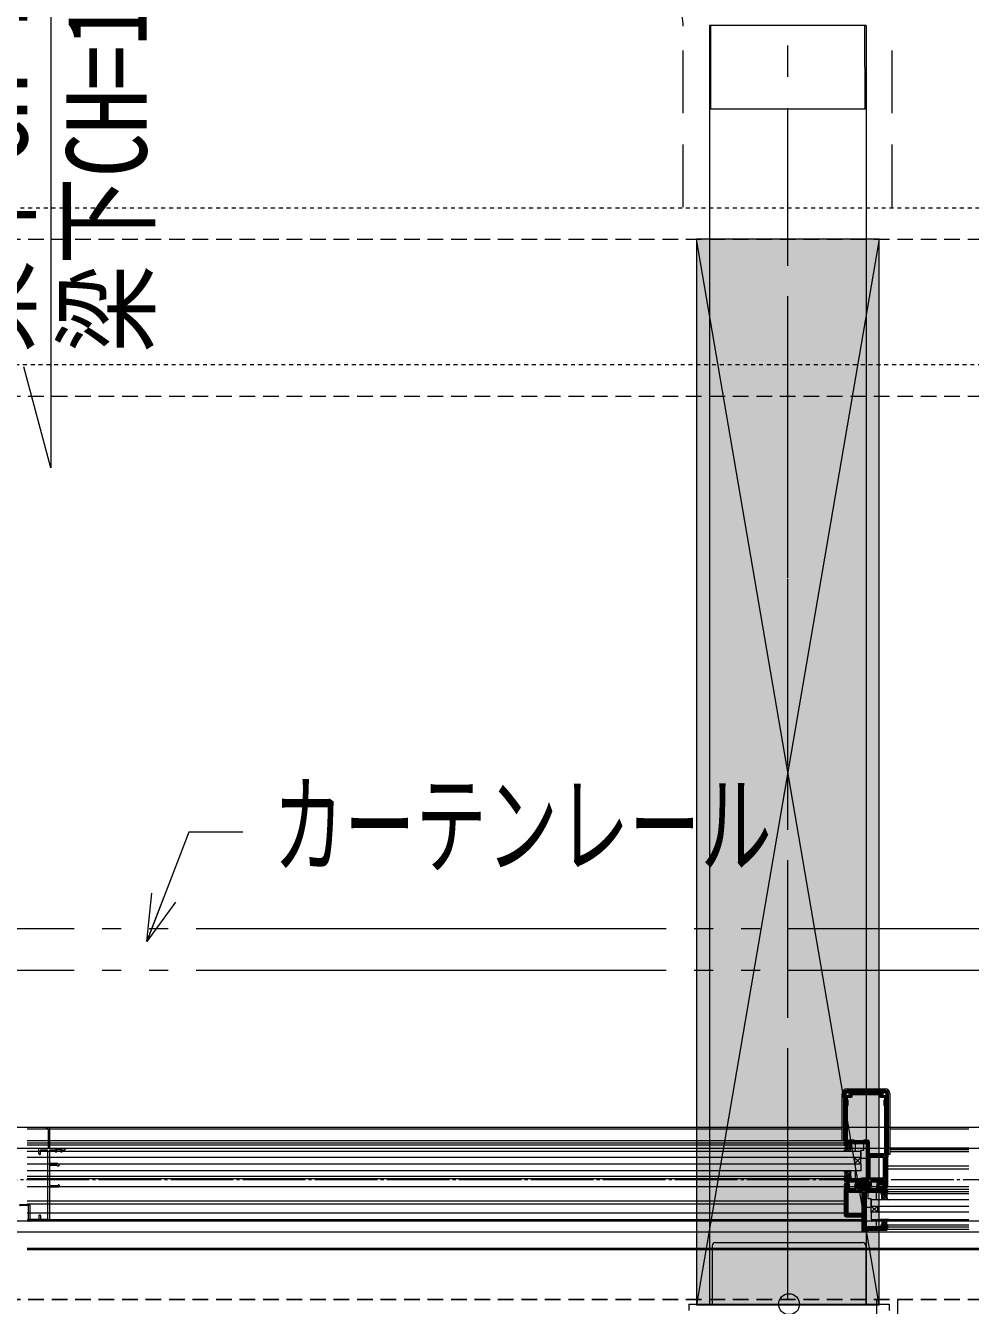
# Model space of a CAD drawing. Units: millimetres at full size, sheet at 1:30. Extents: x -17796 to 21385, y -23279 to 7734.
# Drawn here: x -14540 to -13635, y -5138 to -3913 of the extents above; entities that cross this region are included whole.
import ezdxf
from ezdxf.enums import TextEntityAlignment as Align

# ---------------------------------------------------------------- set-up
doc = ezdxf.new("R2010")
doc.units = ezdxf.units.MM
doc.header["$LTSCALE"] = 30
for name, pattern in [('CHAIN1', [8, 5, -1, 1, -1]), ('DASHED2', [3, 2, -1]), ('USER11', [0.25, 0.125, -0.125]), ('USER14', [18.9, 15, -0.9, 0.6, -0.9, 0.6, -0.9]), ('USER8', [0.75, 0.5, -0.25]), ('USER9', [2.3, 2, -0.1, 0.1, -0.1])]:
    doc.linetypes.add(name, pattern=pattern)
for name, color, linetype, lineweight in [('0-1_(W)電灯', 253, 'Continuous', 18), ('1-C_鋼製建具', 253, 'USER8', 18), ('1-F_衛生陶器・住設', 2, 'USER9', 18), ('3-2_寸法', 142, 'Continuous', 18), ('3-5_断熱・鉄骨', 30, 'Continuous', 18), ('5-5_割付線', 4, 'Continuous', 18), ('E-0_通り芯', 134, 'Continuous', 9), ('F-1_補助芯', 1, 'Continuous', 9)]:
    doc.layers.add(name, color=color, linetype=linetype, lineweight=lineweight)
doc.styles.add('ＭＳ ゴシック', font='')
doc.styles.get('ＭＳ ゴシック').set_extended_font_data('MS Gothic')

# ---------------------------------------------------------------- blocks, each defined once
blk = doc.blocks.new('REF-TO-1X861')
at = {"layer": '5-5_割付線'}
for p, q in [((3292, 7192.3), (3292, 7223.8)), ((3301, 7232.8), (4327, 7232.8)), ((3481, 7183.3), (3301, 7183.3)), ((3523, 7199.8), (3481, 7199.8)), ((3481, 7183.3), (3481, 7199.8)), ((3523, 7199.8), (3539.5, 7183.3)), ((3742, 7183.3), (3539.5, 7183.3)), ((3742, 6242.8), (3742, 7183.3)), ((3791.5, 5197.3), (3791.5, 7168.3)), ((3806.5, 7183.3), (3983.5, 7183.3)), ((3992.5, 7067.8), (3992.5, 7174.3)), ((4027, 7052.8), (4007.5, 7052.8)), ((4042, 7067.8), (4042, 7174.3)), ((4051, 7183.3), (4277.5, 7183.3)), ((4292.5, 7168.3), (4292.5, 6782.8)), ((4342, 7217.8), (4342, 6782.8)), ((4582, 6752.8), (4322.5, 6752.8)), ((4342, 6782.8), (4582, 6782.8)), ((3457, 6191.8), (3457, 6227.8)), ((3484, 6182.8), (3466, 6182.8)), ((3742, 6242.8), (3472, 6242.8)), ((3742, 6206.8), (3493, 6206.8)), ((3493, 6191.8), (3493, 6206.8)), ((3742, 5617.3), (3742, 6206.8)), ((3512.6, 5572.1), (3460.1, 5624.6)), ((3512, 5642.8), (3467.6, 5642.8)), ((3537.5, 5617.3), (3512, 5642.8)), ((3742, 5567.8), (3523.2, 5567.8)), ((3742, 5617.3), (3537.5, 5617.3)), ((3742, 5182.3), (3742, 5567.8)), ((3292, 5141.8), (3292, 5173.3)), ((3406, 5237.8), (3382, 5237.8)), ((3382, 5179.3), (3382, 5201.8)), ((3391, 5210.8), (3412, 5210.8)), ((3553, 5170.3), (3391, 5170.3)), ((3421, 5219.8), (3421, 5222.8)), ((3523, 5219.8), (3523, 5222.8)), ((3553, 5210.8), (3532, 5210.8)), ((3562, 5237.8), (3538, 5237.8)), ((3562, 5179.3), (3562, 5201.8)), ((3592, 5182.3), (3592, 5207.8)), ((3742, 5182.3), (3592, 5182.3)), ((3983.5, 5182.3), (3806.5, 5182.3)), ((3992.5, 5297.8), (3992.5, 5191.3)), ((4027, 5312.8), (4007.5, 5312.8)), ((4042, 5228.8), (4036, 5222.8)), ((4036, 5222.8), (4042, 5216.8)), ((4042, 5297.8), (4042, 5228.8)), ((4042, 5216.8), (4042, 5141.8)), ((3742, 5132.8), (3301, 5132.8)), ((3742, 4541.8), (3742, 5132.8)), ((3778, 4568.8), (3778, 5132.8)), ((4033, 5132.8), (3778, 5132.8)), ((3832, 4532.8), (3751, 4532.8)), ((3832, 4568.8), (3778, 4568.8)), ((3832, 4532.8), (3832, 4568.8))]:
    blk.add_line(p, q, dxfattribs=at)
blk.add_lwpolyline([(3352, 5207.8), (3352, 5182.3), (3301, 5182.3)], dxfattribs=at)
for centre, radius, start, end in [((3301, 7223.8), 9, 90, 180), ((3301, 7192.3), 9, 180, 270), ((3806.5, 7168.3), 15, 90, 180), ((3983.5, 7174.3), 9, 0, 90), ((4007.5, 7067.8), 15, 180, 270), ((4027, 7067.8), 15, 270, 0), ((4051, 7174.3), 9, 90, 180), ((4277.5, 7168.3), 15, 0, 90), ((4327, 7217.8), 15, 0, 90), ((4322.5, 6782.8), 30, 180, 270), ((4582, 6767.8), 15, 270, 90), ((3472, 6227.8), 15, 90, 180), ((3466, 6191.8), 9, 180, 270), ((3484, 6191.8), 9, 270, 0), ((3467.6, 5632.1), 10.6, 90, 225), ((3523.2, 5582.8), 15, 225, 270), ((3301, 5173.3), 9, 90, 180), ((3382, 5207.8), 30, 90, 180), ((3391, 5201.8), 9, 90, 180), ((3391, 5179.3), 9, 180, 270), ((3406, 5222.8), 15, 0, 90), ((3412, 5219.8), 9, 270, 0), ((3538, 5222.8), 15, 90, 180), ((3532, 5219.8), 9, 180, 270), ((3553, 5201.8), 9, 0, 90), ((3553, 5179.3), 9, 270, 360), ((3562, 5207.8), 30, 0, 90), ((3806.5, 5197.3), 15, 180, 270), ((3983.5, 5191.3), 9, 270, 0), ((4007.5, 5297.8), 15, 90, 180), ((4027, 5297.8), 15, 0, 90), ((3301, 5141.8), 9, 180, 270), ((4033, 5141.8), 9, 270, 0), ((3751, 4541.8), 9, 180, 270)]:
    blk.add_arc(centre, radius, start, end, dxfattribs=at)

msp = doc.modelspace()

# ---------------------------------------------------------------- linework, layer by layer
at = {"layer": '0-1_(W)電灯', "color": 3, "linetype": 'USER11'}
for p, q in [((-14679.72, -4087.58), (-9694.72, -4087.58)), ((-14684.72, -4237.58), (-9694.72, -4237.58))]:
    msp.add_line(p, q, dxfattribs=at)
at = {"layer": '0-1_(W)電灯', "color": 7}
msp.add_line((-14423.54, -4789.77), (-14407.42, -4747.76), dxfattribs=at)
at = {"layer": '0-1_(W)電灯', "color": 3, "linetype": 'USER14'}
for p, q in [((-12792.22, -4777.58), (-14679.72, -4777.58)), ((-12792.22, -4817.58), (-14679.72, -4817.58))]:
    msp.add_line(p, q, dxfattribs=at)
at = {"layer": '0-1_(W)電灯', "color": 21, "lineweight": 20}
for p, q in [((-13757.42, -4980.58), (-13757.42, -4935.38)), ((-13756.22, -4935.58), (-13756.22, -4980.58)), ((-13754.72, -4935.58), (-13754.72, -4932.71)), ((-13753.22, -4932.12), (-13753.22, -4933.65)), ((-13752.92, -4930.88), (-13716.52, -4930.88)), ((-13752.72, -4932.08), (-13716.72, -4932.08)), ((-13716.22, -4932.12), (-13716.22, -4933.65)), ((-13714.72, -4935.58), (-13714.72, -4932.71)), ((-13713.22, -4993.58), (-13713.22, -4935.58)), ((-13712.02, -4935.38), (-13712.02, -4993.58)), ((-13733.72, -4982.58), (-13733.72, -4997.58)), ((-13733.72, -4997.58), (-13739.72, -4997.58)), ((-13714.72, -4992.78), (-13714.52, -4992.78)), ((-13714.72, -4992.78), (-13714.52, -4992.78)), ((-13714.52, -4992.78), (-13714.52, -4993.08)), ((-13714.52, -4995.77), (-13714.52, -4992.78)), ((-13714.52, -4993.08), (-13713.72, -4993.08)), ((-13714.52, -4993.08), (-13713.72, -4993.08)), ((-13713.72, -4995.77), (-13714.52, -4995.77)), ((-13713.72, -4993.08), (-13713.72, -4995.77)), ((-13712.02, -4993.58), (-13713.72, -4993.58)), ((-13735.72, -5029.08), (-13735.72, -5044.08)), ((-13735.72, -5044.08), (-13729.72, -5044.08)), ((-13738.73, -5052.78), (-13738.73, -5066.28)), ((-13737.72, -5052.78), (-13738.73, -5052.78)), ((-13737.73, -5065.78), (-13737.73, -5052.78)), ((-13738.23, -5066.78), (-13733.23, -5066.78)), ((-13737.73, -5065.78), (-13732.73, -5065.78)), ((-13735.73, -5065.58), (-13735.73, -5065.78)), ((-13734.73, -5065.58), (-13734.73, -5065.78)), ((-13732.73, -5065.58), (-13732.73, -5066.28))]:
    msp.add_line(p, q, dxfattribs=at)
at = {"layer": '0-1_(W)電灯', "color": 4, "lineweight": 40}
for p, q in [((-13754.72, -4935.58), (-13754.72, -4984.33)), ((-13716.72, -4933.58), (-13752.72, -4933.58)), ((-13748.8, -4937.58), (-13750.15, -4936.08)), ((-13719.52, -4935.58), (-13749.92, -4935.58)), ((-13720.65, -4937.58), (-13719.3, -4936.08)), ((-13714.72, -4935.58), (-13714.72, -5024.08)), ((-13753.32, -4938.08), (-13753.32, -4941.58)), ((-13749.02, -4938.08), (-13753.32, -4938.08)), ((-13753.07, -4941.58), (-13753.32, -4941.58)), ((-13753.07, -4946.58), (-13753.32, -4946.58)), ((-13753.32, -4946.58), (-13753.32, -4981.18)), ((-13752.77, -4941.88), (-13752.77, -4946.28)), ((-13720.42, -4938.08), (-13716.12, -4938.08)), ((-13716.67, -4941.88), (-13716.67, -4946.28)), ((-13716.12, -4941.58), (-13716.37, -4941.58)), ((-13716.12, -4946.58), (-13716.37, -4946.58)), ((-13716.12, -4938.08), (-13716.12, -4941.58)), ((-13716.12, -4946.58), (-13716.12, -4993.58)), ((-13754.22, -4984.83), (-13750.14, -4984.83)), ((-13733.72, -4982.58), (-13753.52, -4982.58)), ((-13753.52, -4982.58), (-13753.52, -4983.73)), ((-13753.52, -4983.73), (-13750.11, -4984)), ((-13753.32, -4981.18), (-13751.82, -4981.18)), ((-13751.37, -4980.73), (-13751.82, -4981.18)), ((-13751.02, -4980.58), (-13746.43, -4980.58)), ((-13746.08, -4980.73), (-13745.62, -4981.18)), ((-13736.82, -4981.18), (-13745.62, -4981.18)), ((-13736.82, -4981.18), (-13736.82, -4980.88)), ((-13733.32, -4980.58), (-13736.52, -4980.58)), ((-13733.72, -5005.83), (-13733.72, -4982.58)), ((-13732.32, -4993.58), (-13732.32, -4981.58)), ((-13716.12, -4993.58), (-13732.32, -4993.58)), ((-13717.22, -4995.58), (-13731.77, -4995.58)), ((-13731.77, -5017.08), (-13731.77, -4995.58)), ((-13717.22, -4995.58), (-13717.22, -5017.08)), ((-13733.72, -5017.08), (-13733.72, -5006.83)), ((-13754.72, -5015.33), (-13754.72, -5018.58)), ((-13754.72, -5023.08), (-13754.72, -5022.58)), ((-13754.22, -5014.83), (-13750.14, -5014.83)), ((-13731.97, -5019.08), (-13754.22, -5019.08)), ((-13753.72, -5021.58), (-13751.87, -5021.58)), ((-13753.72, -5022.58), (-13752.37, -5022.58)), ((-13753.72, -5023.58), (-13753.72, -5022.58)), ((-13753.52, -5015.93), (-13750.11, -5015.66)), ((-13753.52, -5017.48), (-13753.52, -5015.93)), ((-13739.52, -5017.48), (-13753.52, -5017.48)), ((-13752.37, -5027.08), (-13752.37, -5022.58)), ((-13751.37, -5027.08), (-13751.37, -5022.08)), ((-13744.37, -5022.08), (-13744.37, -5027.08)), ((-13743.87, -5021.58), (-13734.92, -5021.58)), ((-13741.92, -5022.58), (-13740.42, -5022.58)), ((-13740.42, -5022.58), (-13740.42, -5022.78)), ((-13734.88, -5022.58), (-13740.1, -5023.08)), ((-13739.27, -5017.23), (-13739.52, -5017.48)), ((-13738.92, -5017.08), (-13733.72, -5017.08)), ((-13731.97, -5019.08), (-13731.97, -5023.08)), ((-13717.22, -5017.08), (-13731.77, -5017.08)), ((-13730.47, -5019.08), (-13730.47, -5024.08)), ((-13723.12, -5019.08), (-13730.47, -5019.08)), ((-13723.5, -5022.13), (-13723.82, -5025.03)), ((-13723.5, -5022.13), (-13723.5, -5021.38)), ((-13716.9, -5022.13), (-13723.5, -5022.13)), ((-13720.9, -5021.33), (-13723.21, -5021.33)), ((-13723.12, -5020.83), (-13723.12, -5019.08)), ((-13722.71, -5022.22), (-13723.02, -5025.06)), ((-13721.42, -5021.33), (-13722.62, -5021.33)), ((-13716.22, -5019.08), (-13722.22, -5019.08)), ((-13722.22, -5020.13), (-13722.22, -5019.08)), ((-13721.92, -5020.43), (-13721.22, -5020.43)), ((-13720.9, -5019.23), (-13721.66, -5019.67)), ((-13721.2, -5020.23), (-13721.5, -5020.23)), ((-13720.92, -5020.73), (-13720.92, -5020.83)), ((-13720.9, -5019.23), (-13717, -5019.23)), ((-13720.9, -5021.33), (-13720.9, -5020.53)), ((-13717.9, -5020.23), (-13717, -5020.23)), ((-13717.9, -5021.33), (-13717.9, -5020.23)), ((-13717.9, -5021.33), (-13716.9, -5021.33)), ((-13717.7, -5022.22), (-13717.39, -5025.06)), ((-13717.52, -5020.83), (-13717.52, -5020.73)), ((-13717.22, -5020.43), (-13716.52, -5020.43)), ((-13716.02, -5021.33), (-13717.02, -5021.33)), ((-13716.9, -5021.33), (-13716.9, -5022.13)), ((-13716.9, -5022.13), (-13716.59, -5025.03)), ((-13716.7, -5019.93), (-13716.7, -5019.53)), ((-13716.22, -5020.13), (-13716.22, -5019.08)), ((-13716.02, -5024.08), (-13716.02, -5021.33)), ((-13754.72, -5051.58), (-13754.72, -5026.58)), ((-13754.22, -5023.58), (-13753.72, -5023.58)), ((-13754.22, -5026.08), (-13753.72, -5026.08)), ((-13753.72, -5027.08), (-13753.72, -5026.08)), ((-13753.72, -5027.08), (-13752.37, -5027.08)), ((-13752.77, -5050.63), (-13752.77, -5029.03)), ((-13752.77, -5029.03), (-13737.67, -5029.03)), ((-13751.37, -5027.08), (-13744.37, -5027.08)), ((-13742.42, -5023.08), (-13742.42, -5027.08)), ((-13742.42, -5027.08), (-13715.22, -5027.08)), ((-13734.42, -5023.08), (-13739.97, -5023.59)), ((-13739.92, -5024.58), (-13730.97, -5024.58)), ((-13737.67, -5050.63), (-13737.67, -5029.03)), ((-13735.72, -5029.08), (-13716.22, -5029.08)), ((-13735.72, -5039.63), (-13735.72, -5029.08)), ((-13731.97, -5023.08), (-13734.42, -5023.08)), ((-13721.3, -5026.82), (-13723.57, -5025.52)), ((-13722.87, -5025.35), (-13722.42, -5025.61)), ((-13722.42, -5025.61), (-13722.86, -5025.35)), ((-13716.22, -5029.93), (-13719.36, -5030.47)), ((-13715.22, -5031.33), (-13719.29, -5031.33)), ((-13716.84, -5025.52), (-13719.1, -5026.82)), ((-13717.54, -5025.35), (-13717.99, -5025.61)), ((-13716.22, -5029.93), (-13716.22, -5029.08)), ((-13715.22, -5024.58), (-13715.52, -5024.58)), ((-13714.72, -5030.83), (-13714.72, -5027.58)), ((-13735.92, -5039.83), (-13735.72, -5039.63)), ((-13735.92, -5039.83), (-13735.72, -5040.03)), ((-13735.72, -5063.58), (-13735.72, -5040.03)), ((-13737.72, -5052.58), (-13753.72, -5052.58)), ((-13737.67, -5050.63), (-13752.77, -5050.63)), ((-13737.72, -5064.58), (-13737.72, -5052.58)), ((-13715.72, -5065.58), (-13736.72, -5065.58)), ((-13716.22, -5063.58), (-13735.72, -5063.58)), ((-13716.22, -5062.73), (-13719.36, -5062.2)), ((-13715.22, -5061.33), (-13719.29, -5061.33)), ((-13716.22, -5062.73), (-13716.22, -5063.58)), ((-13714.72, -5061.83), (-13714.72, -5064.58))]:
    msp.add_line(p, q, dxfattribs=at)
at = {"layer": '0-1_(W)電灯', "color": 9}
for p, q in [((-14538.22, -4967.58), (-13757.42, -4967.58)), ((-14538.22, -4969.08), (-13757.42, -4969.08)), ((-13712.02, -4967.58), (-13636.21, -4967.58)), ((-13712.02, -4969.08), (-13636.21, -4969.08)), ((-13754.72, -4980.58), (-14538.22, -4980.58)), ((-13754.72, -4982.83), (-14538.22, -4982.83)), ((-13754.72, -4984.83), (-14538.22, -4984.83)), ((-13751.33, -4984.83), (-13754.72, -4988.23)), ((-13753.57, -4984.83), (-13754.72, -4985.98)), ((-13749.72, -4985.47), (-13754.68, -4990.43)), ((-13754.28, -4984.83), (-13749.72, -4989.39)), ((-13752.03, -4984.83), (-13749.72, -4987.14)), ((-13749.79, -4984.83), (-13749.72, -4984.9)), ((-13749.72, -4983.58), (-13749.72, -4989.43)), ((-13749.72, -4989.43), (-13749.72, -4984.83)), ((-13745.72, -4982.58), (-13748.72, -4982.58)), ((-13744.72, -4989.43), (-13744.72, -4983.58)), ((-13756.72, -4990.43), (-13748.72, -4990.43)), ((-13754.72, -4986.63), (-13750.92, -4990.43)), ((-13754.72, -4988.88), (-13753.17, -4990.43)), ((-13749.72, -4987.72), (-13752.44, -4990.43)), ((-13749.72, -4989.96), (-13750.19, -4990.43)), ((-13748.72, -4990.43), (-13745.72, -4990.43)), ((-13745.72, -4996.43), (-13739.72, -5002.43)), ((-13745.72, -5002.43), (-13739.72, -4996.43)), ((-13636.22, -4987.58), (-13712.02, -4987.58)), ((-13636.22, -4989.23), (-13712.02, -4989.23)), ((-13636.22, -4991.08), (-13712.02, -4991.08)), ((-13756.72, -5009.23), (-13748.72, -5009.23)), ((-13755.52, -5009.23), (-13755.77, -5009.48)), ((-13753.28, -5009.23), (-13754.79, -5010.75)), ((-13751.03, -5009.23), (-13754.72, -5012.92)), ((-13754.57, -5009.23), (-13749.72, -5014.08)), ((-13749.72, -5010.17), (-13754.39, -5014.83)), ((-13752.33, -5009.23), (-13749.72, -5011.84)), ((-13750.08, -5009.23), (-13749.72, -5009.59)), ((-13749.72, -5010.23), (-13749.72, -5016.08)), ((-13749.72, -5010.23), (-13749.72, -5014.83)), ((-13745.72, -5009.23), (-13748.72, -5009.23)), ((-13744.72, -5016.08), (-13744.72, -5010.23)), ((-13636.22, -5004.93), (-13714.72, -5004.93)), ((-13636.22, -5007.73), (-13714.72, -5007.73)), ((-13754.72, -5014.83), (-14538.22, -5014.83)), ((-13754.72, -5016.83), (-14538.22, -5016.83)), ((-13754.72, -5011.33), (-13751.22, -5014.83)), ((-13754.72, -5013.57), (-13753.46, -5014.83)), ((-13749.72, -5012.41), (-13752.14, -5014.83)), ((-13749.72, -5014.66), (-13749.9, -5014.83)), ((-13748.72, -5017.08), (-13745.72, -5017.08)), ((-13752.37, -5024.58), (-14538.22, -5024.58)), ((-13744.37, -5024.58), (-13751.37, -5024.58)), ((-13723.77, -5024.58), (-13742.42, -5024.58)), ((-13724.72, -5035.93), (-13724.72, -5030.08)), ((-13723.72, -5029.08), (-13720.72, -5029.08)), ((-13717.44, -5024.58), (-13722.96, -5024.58)), ((-13719.72, -5030.08), (-13719.72, -5035.93)), ((-13714.76, -5031.33), (-13719.72, -5036.3)), ((-13717.01, -5031.33), (-13719.72, -5034.05)), ((-13719.25, -5031.33), (-13719.72, -5031.81)), ((-13719.72, -5035.93), (-13719.72, -5031.33)), ((-13719.72, -5032.86), (-13715.65, -5036.93)), ((-13719, -5031.33), (-13714.5, -5035.83)), ((-13714.72, -5033.54), (-13718.12, -5036.93)), ((-13716.76, -5031.33), (-13714.72, -5033.37)), ((-13636.22, -5024.58), (-13716.64, -5024.58)), ((-13636.22, -5027.08), (-13715.22, -5027.08)), ((-13636.22, -5029.33), (-13714.72, -5029.33)), ((-13636.22, -5031.33), (-13714.72, -5031.33)), ((-13754.72, -5038.43), (-14538.22, -5038.43)), ((-13754.72, -5041.23), (-14538.22, -5041.23)), ((-13723.72, -5048.93), (-13729.72, -5042.93)), ((-13723.72, -5042.93), (-13729.72, -5048.93)), ((-13720.72, -5036.93), (-13723.72, -5036.93)), ((-13712.72, -5036.93), (-13720.72, -5036.93)), ((-13719.72, -5035.1), (-13717.89, -5036.93)), ((-13714.59, -5035.65), (-13715.87, -5036.93)), ((-13713.47, -5036.78), (-13713.63, -5036.93)), ((-13713.62, -5036.71), (-13713.4, -5036.93)), ((-13754.72, -5049.78), (-14538.22, -5049.78)), ((-13738.73, -5056.18), (-14538.22, -5056.18)), ((-13738.73, -5057.58), (-14538.22, -5057.58)), ((-13724.72, -5062.58), (-13724.72, -5056.73)), ((-13723.72, -5055.73), (-13720.72, -5055.73)), ((-13712.72, -5055.73), (-13720.72, -5055.73)), ((-13716.71, -5055.73), (-13719.72, -5058.75)), ((-13718.96, -5055.73), (-13719.72, -5056.5)), ((-13714.72, -5055.99), (-13719.72, -5060.99)), ((-13719.72, -5056.73), (-13719.72, -5061.33)), ((-13719.72, -5056.73), (-13719.72, -5062.58)), ((-13719.72, -5057.55), (-13715.94, -5061.33)), ((-13719.3, -5055.73), (-13714.72, -5060.31)), ((-13714.72, -5058.24), (-13717.82, -5061.33)), ((-13717.05, -5055.73), (-13714.72, -5058.06)), ((-13714.81, -5055.73), (-13714.72, -5055.82)), ((-13720.72, -5063.58), (-13723.72, -5063.58)), ((-13719.72, -5059.8), (-13718.19, -5061.33)), ((-13636.22, -5065.58), (-13715.72, -5065.58)), ((-13714.72, -5060.48), (-13715.58, -5061.33)), ((-13636.22, -5061.33), (-13714.72, -5061.33)), ((-13636.22, -5063.33), (-13714.72, -5063.33)), ((-14538.22, -5083.38), (-12928.22, -5083.38)), ((-14538.22, -5084.58), (-12928.22, -5084.58))]:
    msp.add_line(p, q, dxfattribs=at)
at = {"layer": '0-1_(W)電灯', "color": 2}
msp.add_lwpolyline([(-14515.42, -3456.45), (-14515.42, -4336.21), (-14541.3, -4239.62)], dxfattribs=at)
at = {"layer": '0-1_(W)電灯', "color": 94}
msp.add_lwpolyline([(-14331.47, -4684.96), (-14383.33, -4684.96), (-14423.22, -4788.93)], dxfattribs=at)
at = {"layer": '0-1_(W)電灯', "color": 7}
msp.add_lwpolyline([(-14396.16, -4752.08), (-14423.54, -4789.77), (-14418.68, -4743.44)], dxfattribs=at)
at = {"layer": '0-1_(W)電灯', "color": 9}
for points in [[(-13749.72, -4984.83), (-13754.72, -4984.83), (-13754.72, -4988.43)], [(-14538.22, -4990.43), (-13739.72, -4990.43), (-13739.72, -4996.43), (-14538.22, -4996.43)], [(-14538.22, -5002.43), (-13739.72, -5002.43), (-13739.72, -5009.23), (-14538.22, -5009.23)], [(-13749.72, -5014.83), (-13754.72, -5014.83), (-13754.72, -5011.23)], [(-13719.72, -5031.33), (-13714.72, -5031.33), (-13714.72, -5034.93)], [(-13636.22, -5036.93), (-13729.72, -5036.93), (-13729.72, -5042.93), (-13636.22, -5042.93)], [(-13636.22, -5048.93), (-13729.72, -5048.93), (-13729.72, -5055.73), (-13636.22, -5055.73)], [(-13719.72, -5061.33), (-13714.72, -5061.33), (-13714.72, -5057.73)]]:
    msp.add_lwpolyline(points, dxfattribs=at)
at = {"layer": '0-1_(W)電灯', "color": 21, "lineweight": 20}
for points in [[(-13739.72, -4997.58), (-13739.72, -4989.58), (-13736.72, -4989.58), (-13736.72, -4982.58), (-13733.72, -4982.58)], [(-13714.52, -4995.3), (-13713.72, -4995.3), (-13714.52, -4995.3)], [(-13729.72, -5044.08), (-13729.72, -5036.08), (-13732.72, -5036.08), (-13732.72, -5029.08), (-13735.72, -5029.08)]]:
    msp.add_lwpolyline(points, dxfattribs=at)
at = {"layer": '0-1_(W)電灯', "color": 9}
for points in [[(-14639.72, -4987.58), (-12829.72, -4987.58), (-12829.72, -5057.58), (-14639.72, -5057.58)], [(-13739.72, -5002.43), (-13739.72, -4996.43), (-13745.72, -4996.43), (-13745.72, -5002.43)], [(-13729.72, -5048.93), (-13729.72, -5042.93), (-13723.72, -5042.93), (-13723.72, -5048.93)]]:
    msp.add_lwpolyline(points, close=True, dxfattribs=at)
at = {"layer": '0-1_(W)電灯', "color": 21, "lineweight": 20}
for centre, radius, start, end in [((-13752.92, -4935.38), 4.5, 90, 180), ((-13752.72, -4935.58), 3.5, 90, 180), ((-13716.72, -4935.58), 3.5, 0, 90), ((-13716.52, -4935.38), 4.5, 0, 90), ((-13738.23, -5066.28), 0.5, 180, 270), ((-13733.23, -5066.28), 0.5, 270, 0)]:
    msp.add_arc(centre, radius, start, end, dxfattribs=at)
at = {"layer": '0-1_(W)電灯', "color": 4, "lineweight": 40}
for centre, radius, start, end in [((-13752.72, -4935.58), 2, 90, 180), ((-13749.92, -4935.88), 0.3, 90, 221.92839), ((-13719.52, -4935.88), 0.3, 318.07161, 90), ((-13716.72, -4935.58), 2, 0, 90), ((-13753.07, -4941.88), 0.3, 0, 90), ((-13753.07, -4946.28), 0.3, 270, 0), ((-13749.02, -4937.78), 0.3, 270, 41.92839), ((-13720.42, -4937.78), 0.3, 138.07161, 270), ((-13716.37, -4941.88), 0.3, 90, 180), ((-13716.37, -4946.28), 0.3, 180, 270), ((-13754.22, -4984.33), 0.5, 180, 270), ((-13751.02, -4981.08), 0.5, 90, 135), ((-13750.14, -4984.42), 0.416, 270, 85.48601), ((-13746.43, -4981.08), 0.5, 45, 90), ((-13736.52, -4980.88), 0.3, 90, 180), ((-13733.32, -4981.58), 1, 0, 90), ((-13733.72, -5006.33), 0.5, 270, 90), ((-13754.22, -5015.33), 0.5, 90, 180), ((-13754.22, -5018.58), 0.5, 180, 270), ((-13753.72, -5022.58), 1, 90, 180), ((-13751.87, -5022.08), 0.5, 0, 90), ((-13750.14, -5015.25), 0.416, 274.51399, 90), ((-13743.87, -5022.08), 0.5, 90, 180), ((-13741.92, -5023.08), 0.5, 90, 180), ((-13738.92, -5017.58), 0.5, 90, 135), ((-13734.92, -5022.08), 0.5, 275.48229, 90), ((-13723.35, -5021.38), 0.15, 19.47122, 180), ((-13722.62, -5020.83), 0.5, 180, 270), ((-13721.92, -5020.13), 0.3, 180, 270), ((-13721.5, -5019.93), 0.3, 120.40916, 270), ((-13721.42, -5020.83), 0.5, 270, 0), ((-13721.22, -5020.73), 0.3, 0, 90), ((-13720.9, -5020.23), 0.3, 270, 180), ((-13717.22, -5020.73), 0.3, 90, 180), ((-13717.02, -5020.83), 0.5, 180, 270), ((-13717, -5019.53), 0.3, 0, 90), ((-13717, -5019.93), 0.3, 270, 0), ((-13716.52, -5020.13), 0.3, 270, 0), ((-13754.22, -5023.08), 0.5, 180, 270), ((-13754.22, -5026.58), 0.5, 90, 180), ((-13740.12, -5022.78), 0.3, 180, 275.48229), ((-13739.92, -5024.08), 0.5, 95.1733, 270), ((-13730.97, -5024.08), 0.5, 270, 0), ((-13723.32, -5025.09), 0.5, 173.80784, 240.17886), ((-13722.72, -5025.09), 0.3, 173.80784, 240.17886), ((-13722.49, -5025.74), 0.15, 355.55579, 60.17886), ((-13722.14, -5025.76), 0.2, 175.55579, 296.62155), ((-13722.01, -5026.03), 0.1, 3.73617, 116.62155), ((-13721.71, -5026.01), 0.2, 183.73617, 296.62155), ((-13721.58, -5026.28), 0.1, 3.73617, 116.62155), ((-13721.28, -5026.26), 0.2, 183.73617, 298.98021), ((-13720.2, -5024.65), 2.43, 242.76746, 296.8403), ((-13721.13, -5026.52), 0.1, 5.95668, 118.98021), ((-13720.83, -5026.49), 0.2, 185.95668, 310.93572), ((-13720.57, -5026.79), 0.2, 31.60783, 130.93572), ((-13720.2, -5026.53), 0.25, 218.26755, 321.61778), ((-13719.84, -5026.79), 0.2, 49.06428, 148.39217), ((-13719.29, -5030.9), 0.434, 99.72758, 270), ((-13719.57, -5026.49), 0.2, 229.06428, 354.04332), ((-13719.28, -5026.52), 0.1, 61.01979, 174.04332), ((-13719.13, -5026.26), 0.2, 241.01979, 356.26383), ((-13718.83, -5026.28), 0.1, 63.37845, 176.26383), ((-13718.7, -5026.01), 0.2, 243.37845, 356.26383), ((-13718.4, -5026.03), 0.1, 63.37845, 176.26383), ((-13718.26, -5025.76), 0.2, 243.37845, 4.44421), ((-13717.91, -5025.74), 0.15, 119.82114, 184.44421), ((-13717.69, -5025.09), 0.3, 299.82114, 6.19216), ((-13717.09, -5025.09), 0.5, 299.82114, 6.19216), ((-13715.52, -5024.08), 0.5, 180, 270), ((-13715.22, -5024.08), 0.5, 270, 0), ((-13715.22, -5027.58), 0.5, 0, 90), ((-13715.22, -5030.83), 0.5, 270, 0), ((-13753.72, -5051.58), 1, 180, 270), ((-13736.72, -5064.58), 1, 180, 270), ((-13719.29, -5061.77), 0.434, 90, 260.27242), ((-13715.72, -5064.58), 1, 270, 0), ((-13715.22, -5061.83), 0.5, 0, 90)]:
    msp.add_arc(centre, radius, start, end, dxfattribs=at)
at = {"layer": '0-1_(W)電灯', "color": 9}
for centre, radius, start, end in [((-13748.72, -4983.58), 1, 90, 180), ((-13745.72, -4983.58), 1, 0, 90), ((-13756.72, -4988.43), 2, 270, 0), ((-13748.72, -4989.43), 1, 180, 270), ((-13748.72, -4989.43), 1, 180, 270), ((-13745.72, -4989.43), 1, 270, 0), ((-13756.72, -5011.23), 2, 0, 90), ((-13748.72, -5010.23), 1, 90, 180), ((-13748.72, -5010.23), 1, 90, 180), ((-13745.72, -5010.23), 1, 0, 90), ((-13748.72, -5016.08), 1, 180, 270), ((-13745.72, -5016.08), 1, 270, 0), ((-13723.72, -5030.08), 1, 90, 180), ((-13720.72, -5030.08), 1, 0, 90), ((-13712.72, -5034.93), 2, 180, 270), ((-13723.72, -5035.93), 1, 180, 270), ((-13720.72, -5035.93), 1, 270, 0), ((-13720.72, -5035.93), 1, 270, 0), ((-13723.72, -5056.73), 1, 90, 180), ((-13720.72, -5056.73), 1, 0, 90), ((-13720.72, -5056.73), 1, 0, 90), ((-13712.72, -5057.73), 2, 90, 180), ((-13723.72, -5062.58), 1, 180, 270), ((-13720.72, -5062.58), 1, 270, 0)]:
    msp.add_arc(centre, radius, start, end, dxfattribs=at)
at = {"layer": '1-C_鋼製建具'}
for p, q in [((-14739.72, -4117.58), (-9639.72, -4117.58)), ((-14739.72, -4267.58), (-9639.72, -4267.58)), ((-16539.72, -5132.58), (-7839.72, -5132.58)), ((-7839.72, -5132.58), (-16539.72, -5132.58))]:
    msp.add_line(p, q, dxfattribs=at)
at = {"layer": '1-F_衛生陶器・住設'}
msp.add_line((-16539.72, -5017.58), (-7839.72, -5017.58), dxfattribs=at)
at = {"layer": '3-2_寸法'}
for p, q in [((-14689.72, -4967.58), (-9639.72, -4967.58)), ((-14689.72, -5067.58), (-9689.72, -5067.58))]:
    msp.add_line(p, q, dxfattribs=at)
at = {"layer": '3-5_断熱・鉄骨'}
for p, q in [((-13724.72, -5132.58), (-13724.72, -6322.58)), ((-13704.72, -5132.58), (-13704.72, -6322.58))]:
    msp.add_line(p, q, dxfattribs=at)
at = {"layer": 'E-0_通り芯', "linetype": 'CHAIN1'}
msp.add_line((-13809.73, -5101.94), (-13809.73, -3852.96), dxfattribs=at)
at = {"layer": 'E-0_通り芯', "linetype": 'DASHED2'}
for p, q in [((-13909.73, -4086.94), (-13909.73, -3913.02)), ((-13709.73, -4086.94), (-13709.73, -3913.02))]:
    msp.add_line(p, q, dxfattribs=at)
at = {"layer": 'E-0_通り芯'}
for p, q in [((-13884.73, -3913.02), (-13884.73, -5136.94)), ((-13734.73, -3913.02), (-13884.73, -3913.02)), ((-13883.72, -3913.02), (-13883.69, -3993.02)), ((-13735.69, -3993.02), (-13735.7, -3913.02)), ((-13734.73, -3913.02), (-13734.73, -5136.94)), ((-13735.69, -3993.02), (-13883.69, -3993.02)), ((-13881.97, -5080.94), (-13881.97, -5136.94)), ((-13878.97, -5077.94), (-13737.97, -5077.94)), ((-13734.97, -5080.94), (-13734.97, -5136.94)), ((-13904.47, -5136.94), (-13904.47, -5142.94)), ((-13904.47, -5136.94), (-13712.47, -5136.94)), ((-13712.47, -5136.94), (-13712.47, -5142.94))]:
    msp.add_line(p, q, dxfattribs=at)
msp.add_circle((-13808.47, -5136.94), 10, dxfattribs=at)
at = {"layer": 'E-0_通り芯', "linetype": 'DASHED2'}
msp.add_arc((-13959.69, -3915.12), 50.01, 1.60451, 43.39552, dxfattribs=at)
at = {"layer": 'E-0_通り芯'}
for centre, start, end in [((-13878.97, -5080.94), 90, 180), ((-13737.97, -5080.94), 0, 90)]:
    msp.add_arc(centre, 3, start, end, dxfattribs=at)
at = {"layer": 'F-1_補助芯'}
for p, q in [((-13722.23, -4117.58), (-13897.23, -4117.58)), ((-13897.23, -4117.58), (-13897.23, -5137.58)), ((-13722.23, -5137.58), (-13897.23, -4117.58)), ((-13897.23, -5137.58), (-13722.23, -5137.58))]:
    msp.add_line(p, q, dxfattribs=at)
at = {"layer": 'F-1_補助芯', "linetype": 'DASHED2'}
msp.add_line((-13809.73, -8012.88), (-13809.73, -4117.58), dxfattribs=at)
at = {"layer": 'F-1_補助芯'}
msp.add_lwpolyline([(-13722.23, -5137.58), (-13722.23, -4117.58), (-13897.23, -5137.58)], dxfattribs=at)
at = {"layer": 'F-1_補助芯', "color": 21}
msp.add_solid([(-13897.23, -4117.58), (-13722.23, -4117.58), (-13897.23, -5137.58), (-13722.23, -5137.58)], dxfattribs=at)

# ---------------------------------------------------------------- block references
at = {"layer": '0-1_(W)電灯', "xscale": 0.03333333, "yscale": 0.03333333, "rotation": 180}
msp.add_blockref('REF-TO-1X861', (-14392.21, -4816.49), dxfattribs=at)

# ---------------------------------------------------------------- texts
at = {"layer": '0-1_(W)電灯', "color": 9, "style": 'ＭＳ ゴシック'}
for s, width, p in [('梁下CH=1860(6-12F)', 0.85, (-14514.87, -4226.1)), ('梁下CH=1950(13F)', 0.8, (-14400.67, -4226.1))]:
    msp.add_text(s, height=76.97, rotation=90, dxfattribs=dict(at, width=width)).set_placement(p, align=Align.BOTTOM_LEFT)
at = {"layer": '0-1_(W)電灯', "color": 94, "style": 'ＭＳ ゴシック', "width": 0.65}
msp.add_text('カーテンレール', height=76.97, dxfattribs=at).set_placement((-14302.81, -4739.76), align=Align.BOTTOM_LEFT)

doc.saveas('drawing.dxf')
